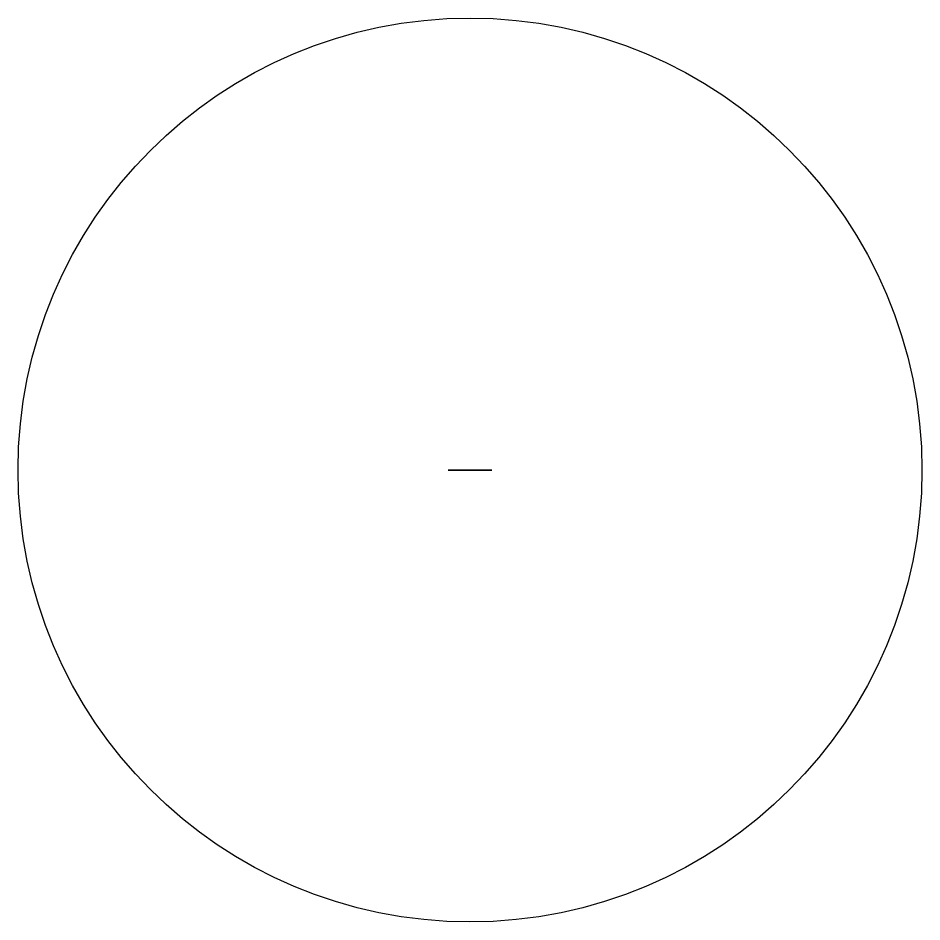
# Model space of a CAD drawing. Extents: x -30 to 30, y -30 to 30.
import ezdxf

# ---------------------------------------------------------------- set-up
doc = ezdxf.new("R2010")
doc.units = 0

# ---------------------------------------------------------------- blocks, each defined once
blk = doc.blocks.new('SKETCH')
at = {"color": 7}
blk.add_lwpolyline([(0, 0), (0, 0), (1.45, 0), (1.45, 0), (0, 0), (-1.45, 0), (-1.45, 0)], close=True, dxfattribs=at)
blk.add_circle((0, 0), 30, dxfattribs=at)

msp = doc.modelspace()

# ---------------------------------------------------------------- block references
msp.add_blockref('SKETCH', (0, 0))

doc.saveas('drawing.dxf')
